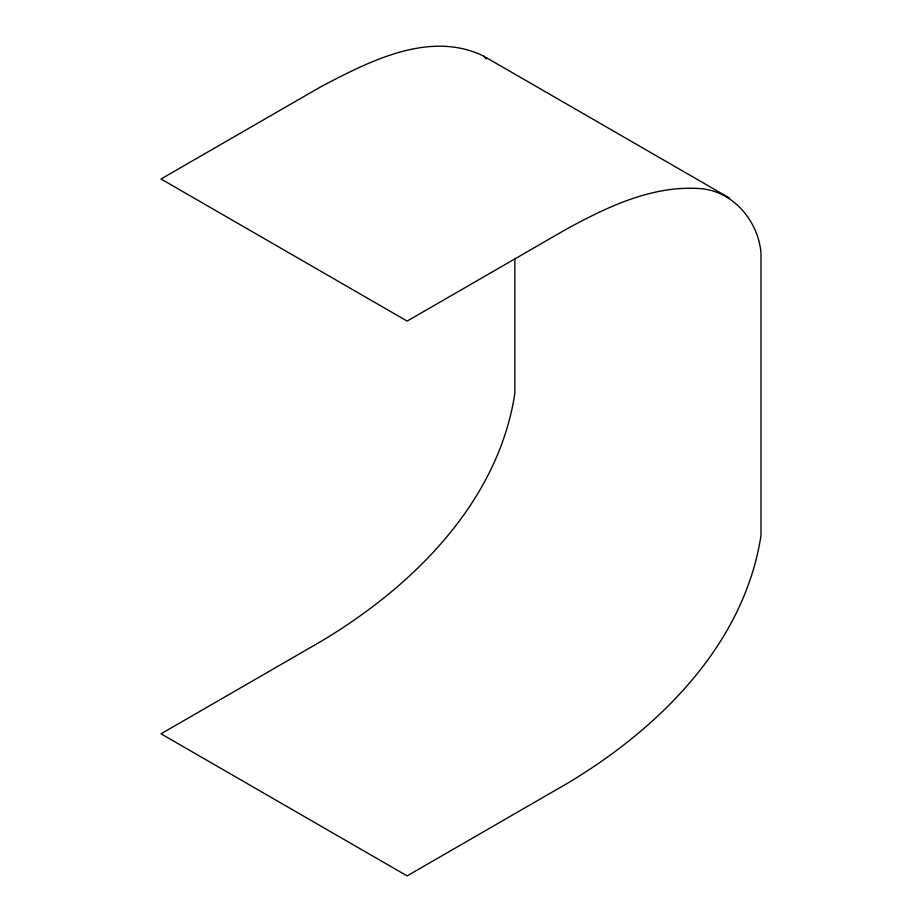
<?xml version="1.0" encoding="UTF-8"?>
<svg xmlns="http://www.w3.org/2000/svg" width="922" height="922" viewBox="0 0 922 922"><rect width="100%" height="100%" fill="white"/><g stroke="black" fill="none" stroke-linecap="round" stroke-linejoin="round"><path stroke-width="1.38" d="M729.475 198.034L483.358 55.942C429.375 29.942 369.146 61.428 321.029 86.645L161.016 178.995L407.132 321.087L567.145 228.737C607.667 206.701 652.292 185.299 699.637 188.572C732.863 190.704 758.161 220.692 760.984 252.847L760.984 535.544C744.123 644.893 658.446 728.979 567.145 783.481L407.132 875.9L161.016 733.808L321.029 641.389C412.33 586.888 498.007 502.79 514.868 393.452L514.868 258.563M483.358 55.942L486.309 58.95"/></g></svg>
